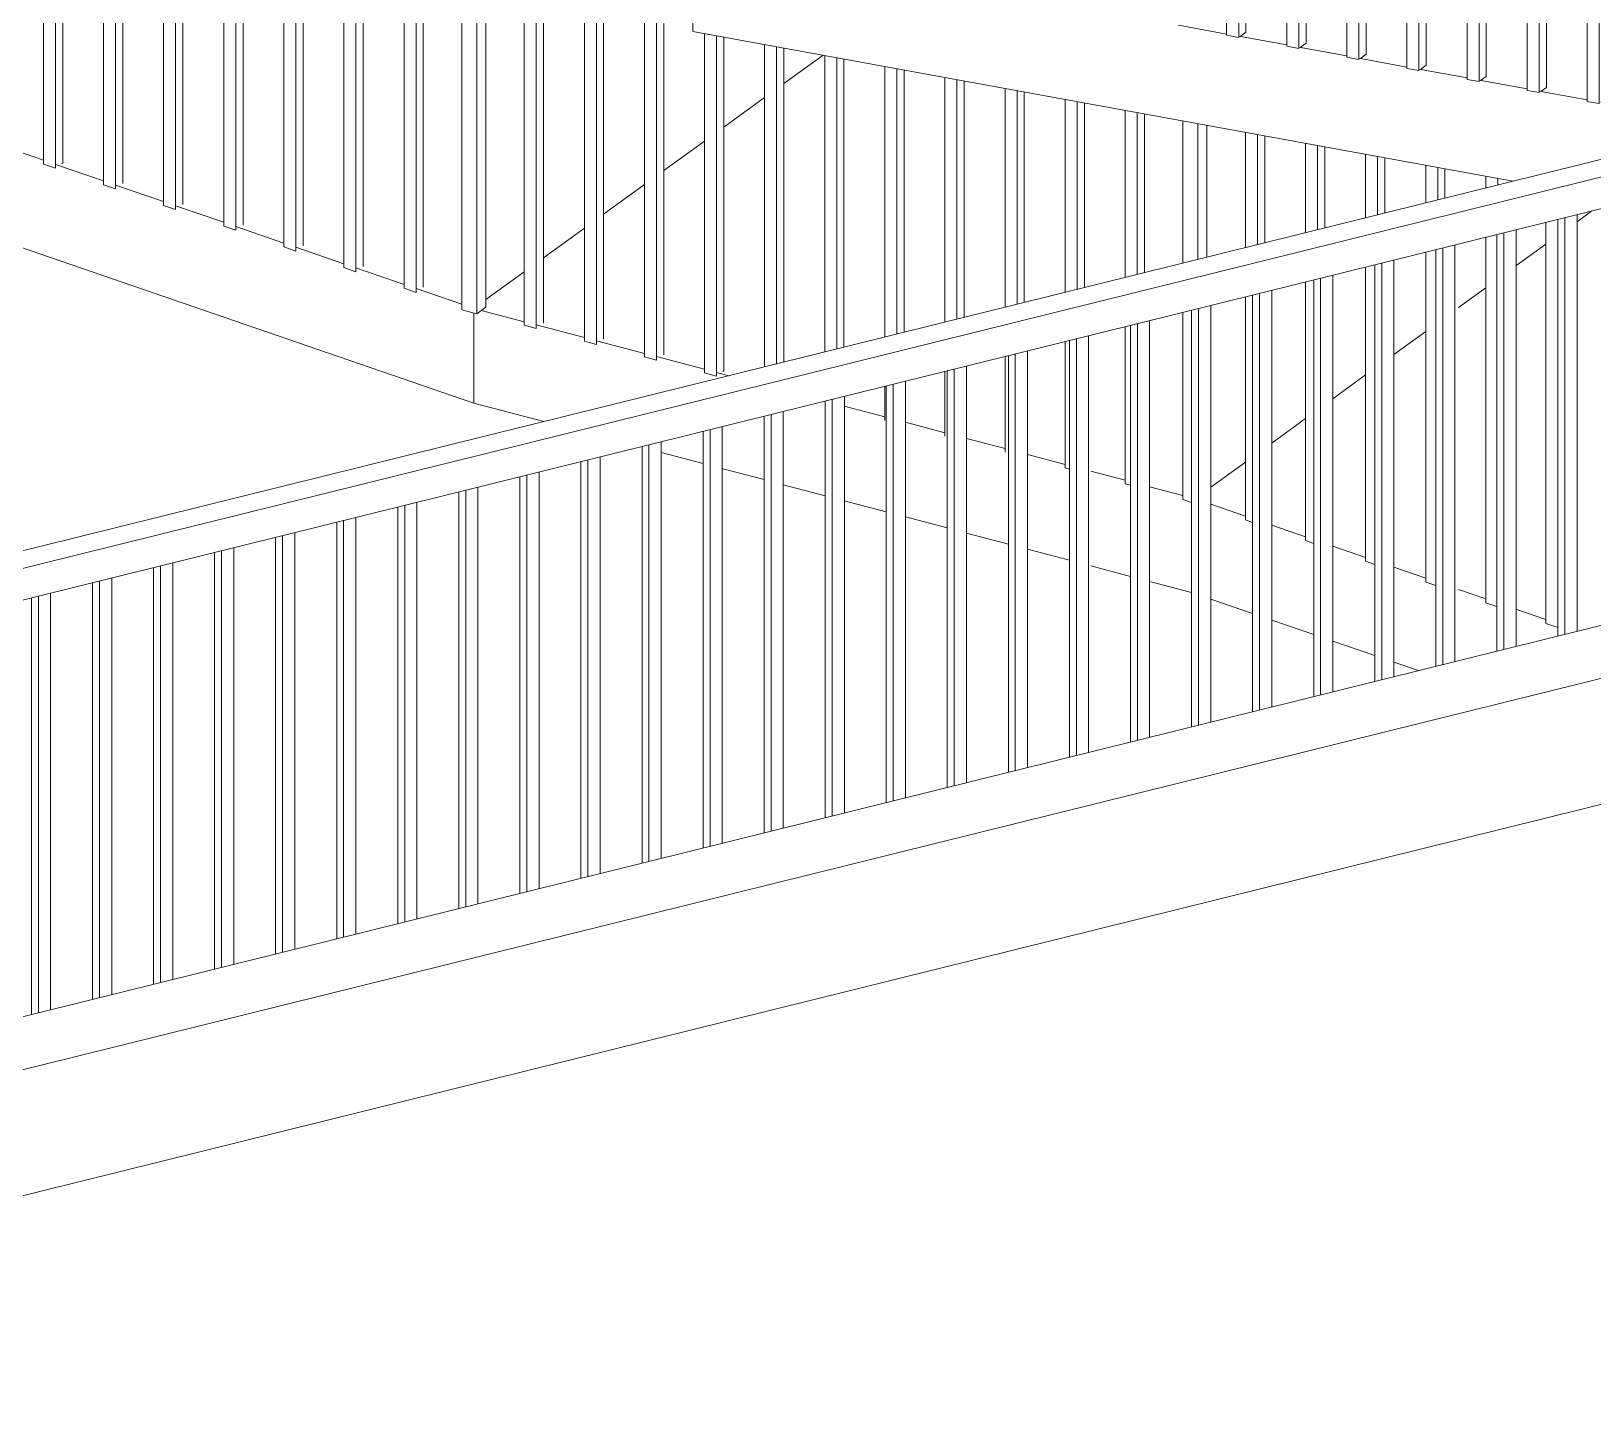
# Model space of a CAD drawing. Header units: metres. Extents: x 40 to 358, y -13 to 19.
# Drawn here: x 75.539 to 77.764, y -2.759 to -0.809 of the extents above; entities that cross this region are included whole.
import ezdxf

# ---------------------------------------------------------------- set-up
doc = ezdxf.new("R2010")
doc.units = ezdxf.units.M
for name, color, linetype, lineweight in [('A-BRND', 11, 'Continuous', 5), ('A-MURO', 113, 'Continuous', 9), ('A-PISO-RAMP', 51, 'Continuous', 5)]:
    doc.layers.add(name, color=color, linetype=linetype, lineweight=lineweight)

# ---------------------------------------------------------------- blocks, each defined once
blk = doc.blocks.new('Railing - 20-V30-Axonometria')
at = {"layer": 'A-BRND'}
for p, q in [((80.933, -0.2784), (80.933, -0.8721)), ((80.9429, -0.8697), (80.9429, -0.2759)), ((80.9603, -0.8654), (80.9603, -0.2716))]:
    blk.add_line(p, q, dxfattribs=at)
blk = doc.blocks.new('Railing - Railing-1126174-Axonometria')
for p in [(-3.2187, -0.7984), (-3.3056, -0.8199), (-3.3926, -0.8415), (-3.5666, -0.8847), (-3.4796, -0.8631), (-3.6536, -0.9062), (-3.7406, -0.9278), (-3.8276, -0.9494), (-3.9146, -0.971), (-4.0016, -0.9925), (-4.0886, -1.0141), (-4.1756, -1.0357), (-4.2625, -1.0573), (-4.3495, -1.0789), (-4.4365, -1.1004), (-4.5235, -1.122), (-4.6105, -1.1436), (-4.6975, -1.1652), (-4.7845, -1.1867), (-4.8715, -1.2083), (-4.9585, -1.2299), (-5.0455, -1.2515), (-5.1325, -1.2731), (-5.2194, -1.2946), (-5.3064, -1.3162), (-5.3934, -1.3378)]:
    blk.add_blockref('Railing - 20-V30-Axonometria', p)
blk = doc.blocks.new('Top Rail Type - Top Rail_Internal_-1126757-Axonometria')
at = {"layer": 'A-BRND'}
for p, q in [((73.761, -1.9872), (81.0258, -0.1853)), ((81.025, -0.2106), (73.7857, -2.0062)), ((81.025, -0.2556), (73.8298, -2.0403))]:
    blk.add_line(p, q, dxfattribs=at)
blk = doc.blocks.new('Ramp - Ramp-1224626-Axonometria')
at = {"layer": 'A-PISO-RAMP'}
for p, q in [((76.1698, -1.3389), (72.0231, 0.089)), ((76.4818, -0.8089), (76.4818, -0.6763)), ((77.1739, -0.8002), (77.2424, -0.8127)), ((77.6502, -1.0225), (76.4818, -0.8089)), ((77.2596, -0.8158), (77.3281, -0.8283)), ((76.6674, -0.8428), (76.6116, -0.8832)), ((76.6116, -0.8832), (76.6674, -0.8428)), ((77.3452, -0.8315), (77.4137, -0.844)), ((77.4308, -0.8471), (77.4993, -0.8597)), ((77.5164, -0.8628), (77.5849, -0.8753)), ((77.6021, -0.8784), (77.6706, -0.891)), ((76.5842, -0.9032), (76.526, -0.9453)), ((76.526, -0.9453), (76.5842, -0.9032)), ((77.6877, -0.8941), (77.7562, -0.9066)), ((75.4882, -0.9689), (75.5567, -0.9925)), ((76.4985, -0.9652), (76.4404, -1.0074)), ((76.4404, -1.0074), (76.4985, -0.9652)), ((75.5738, -0.9984), (75.6423, -1.022)), ((75.6594, -1.0279), (75.7279, -1.0515)), ((76.4129, -1.0273), (76.3547, -1.0695)), ((76.3547, -1.0695), (76.4129, -1.0273)), ((75.745, -1.0574), (75.8135, -1.081)), ((77.7628, -1.0647), (77.7416, -1.0801)), ((77.7416, -1.0801), (77.7628, -1.0647)), ((75.8307, -1.0869), (75.8992, -1.1105)), ((76.3273, -1.0894), (76.2691, -1.1316)), ((76.2691, -1.1316), (76.3273, -1.0894)), ((77.6973, -1.1122), (77.6546, -1.1432)), ((77.6546, -1.1432), (77.6973, -1.1122)), ((75.9163, -1.1164), (75.9848, -1.14)), ((76.0019, -1.1459), (76.0704, -1.1694)), ((76.2417, -1.1515), (76.1869, -1.1912)), ((76.1869, -1.1912), (76.2417, -1.1515)), ((76.0875, -1.1753), (76.1526, -1.1977)), ((77.6117, -1.1743), (77.5729, -1.2025)), ((77.5729, -1.2025), (77.6117, -1.1743)), ((76.1698, -1.21), (76.1698, -1.3389)), ((76.1698, -1.3385), (76.1698, -1.21)), ((76.1805, -1.2065), (76.2417, -1.2226)), ((76.2588, -1.2272), (76.3273, -1.2452)), ((77.526, -1.2364), (77.4806, -1.2694)), ((77.4806, -1.2694), (77.526, -1.2364)), ((76.3444, -1.2497), (76.4129, -1.2678)), ((76.43, -1.2723), (76.4985, -1.2904)), ((76.5157, -1.2949), (76.5333, -1.2996)), ((77.4404, -1.2985), (77.3936, -1.3324)), ((77.3936, -1.3324), (77.4404, -1.2985)), ((76.2698, -1.3649), (76.1698, -1.3385)), ((76.6977, -1.343), (76.7554, -1.3582)), ((76.7847, -1.3659), (76.841, -1.3808)), ((77.3548, -1.3606), (77.3066, -1.3955)), ((77.3066, -1.3955), (77.3548, -1.3606)), ((76.8717, -1.3889), (76.9267, -1.4034)), ((76.4965, -1.4248), (76.4367, -1.409)), ((76.9587, -1.4119), (77.0123, -1.426)), ((77.2692, -1.4227), (77.2197, -1.4586)), ((77.2197, -1.4586), (77.2692, -1.4227)), ((76.5835, -1.4477), (76.5244, -1.4321)), ((77.0487, -1.4356), (77.0979, -1.4486)), ((76.6705, -1.4707), (76.6107, -1.4549)), ((77.1327, -1.4578), (77.1801, -1.4703)), ((76.7574, -1.4936), (76.6977, -1.4779)), ((77.2197, -1.4825), (77.2692, -1.4996)), ((76.8444, -1.5166), (76.7847, -1.5008)), ((77.3066, -1.5125), (77.3548, -1.5291)), ((76.9314, -1.5396), (76.8717, -1.5238)), ((77.0184, -1.5625), (76.9587, -1.5467)), ((77.3936, -1.5425), (77.4404, -1.5586)), ((77.1054, -1.5855), (77.0487, -1.5705)), ((77.4806, -1.5724), (77.526, -1.5881)), ((77.1924, -1.6084), (77.1327, -1.5927)), ((77.2794, -1.6384), (77.2197, -1.6178)), ((77.5729, -1.6042), (77.6117, -1.6175)), ((77.6546, -1.6323), (77.6973, -1.647)), ((77.3664, -1.6683), (77.3066, -1.6478)), ((77.4534, -1.6983), (77.3936, -1.6777)), ((77.5157, -1.7198), (77.4806, -1.7077))]:
    blk.add_line(p, q, dxfattribs=at)
blk = doc.blocks.new('Railing - 20-V408-Axonometria')
at = {"layer": 'A-BRND'}
for p, q in [((77.2424, -0.8145), (77.2424, 0.1225)), ((77.2596, 0.1194), (77.2596, -0.8176)), ((77.2699, -0.8101), (77.2699, 0.1175)), ((77.2424, -0.8145), (77.2596, -0.8176)), ((77.2616, -0.8162), (77.2699, -0.8101))]:
    blk.add_line(p, q, dxfattribs=at)
blk = doc.blocks.new('Railing - 20-V409-Axonometria')
at = {"layer": 'A-BRND'}
for p, q in [((77.3281, -0.8302), (77.3281, 0.1068)), ((77.3452, 0.1037), (77.3452, -0.8333)), ((77.3555, -0.8259), (77.3555, 0.1018)), ((77.3281, -0.8302), (77.3452, -0.8333)), ((77.3473, -0.8319), (77.3555, -0.8259))]:
    blk.add_line(p, q, dxfattribs=at)
blk = doc.blocks.new('Railing - 20-V410-Axonometria')
at = {"layer": 'A-BRND'}
for p, q in [((77.4137, -0.8459), (77.4137, 0.0911)), ((77.4308, 0.088), (77.4308, -0.8491)), ((77.4411, -0.8416), (77.4411, 0.0861)), ((77.4329, -0.8475), (77.4411, -0.8416)), ((77.4137, -0.8459), (77.4308, -0.8491))]:
    blk.add_line(p, q, dxfattribs=at)
blk = doc.blocks.new('Railing - 20-V411-Axonometria')
at = {"layer": 'A-BRND'}
for p, q in [((77.4993, -0.8616), (77.4993, 0.0754)), ((77.5164, 0.0722), (77.5164, -0.8648)), ((77.5268, -0.8573), (77.5268, 0.0704)), ((77.4993, -0.8616), (77.5164, -0.8648)), ((77.5186, -0.8632), (77.5268, -0.8573))]:
    blk.add_line(p, q, dxfattribs=at)
blk = doc.blocks.new('Railing - 20-V412-Axonometria')
at = {"layer": 'A-BRND'}
for p, q in [((77.5849, -0.8773), (77.5849, 0.0597)), ((77.6021, 0.0565), (77.6021, -0.8805)), ((77.6124, -0.873), (77.6124, 0.0546)), ((77.5849, -0.8773), (77.6021, -0.8805)), ((77.6043, -0.8789), (77.6124, -0.873))]:
    blk.add_line(p, q, dxfattribs=at)
blk = doc.blocks.new('Railing - 20-V413-Axonometria')
at = {"layer": 'A-BRND'}
for p, q in [((77.6706, -0.893), (77.6706, 0.044)), ((77.6877, 0.0408), (77.6877, -0.8962)), ((77.698, -0.8887), (77.698, 0.0389)), ((77.69, -0.8945), (77.698, -0.8887)), ((77.6706, -0.893), (77.6877, -0.8962))]:
    blk.add_line(p, q, dxfattribs=at)
blk = doc.blocks.new('Railing - 20-V414-Axonometria')
at = {"layer": 'A-BRND'}
for p, q in [((77.7562, -0.9088), (77.7562, 0.0254)), ((77.7733, 0.0251), (77.7733, -0.9119)), ((77.7836, -0.9044), (77.7836, 0.0232)), ((77.7562, -0.9088), (77.7733, -0.9119)), ((77.7757, -0.9102), (77.7836, -0.9044))]:
    blk.add_line(p, q, dxfattribs=at)
blk = doc.blocks.new('Railing - Railing-1745435-Axonometria')
for name in ['Railing - 20-V408-Axonometria', 'Railing - 20-V409-Axonometria', 'Railing - 20-V410-Axonometria', 'Railing - 20-V411-Axonometria', 'Railing - 20-V412-Axonometria', 'Railing - 20-V413-Axonometria', 'Railing - 20-V414-Axonometria']:
    blk.add_blockref(name, (0, 0))
blk = doc.blocks.new('Railing - 20-V718-Axonometria')
at = {"layer": 'A-BRND'}
for p, q in [((75.5567, -0.998), (75.5567, -0.565)), ((75.5738, -0.5695), (75.5738, -1.0039)), ((75.5841, -0.9965), (75.5841, -0.5722)), ((75.5567, -0.998), (75.5738, -1.0039)), ((75.5826, -0.9976), (75.5841, -0.9965))]:
    blk.add_line(p, q, dxfattribs=at)
blk = doc.blocks.new('Railing - 20-V719-Axonometria')
at = {"layer": 'A-BRND'}
for p, q in [((75.6423, -1.0275), (75.6423, -0.5875)), ((75.6594, -0.592), (75.6594, -1.0334)), ((75.6697, -1.0259), (75.6697, -0.5947)), ((75.6423, -1.0275), (75.6594, -1.0334))]:
    blk.add_line(p, q, dxfattribs=at)
blk = doc.blocks.new('Railing - 20-V720-Axonometria')
at = {"layer": 'A-BRND'}
for p, q in [((75.7279, -1.057), (75.7279, -0.61)), ((75.745, -0.6145), (75.745, -1.0629)), ((75.7554, -1.0554), (75.7554, -0.6173)), ((75.7279, -1.057), (75.745, -1.0629))]:
    blk.add_line(p, q, dxfattribs=at)
blk = doc.blocks.new('Railing - 20-V721-Axonometria')
at = {"layer": 'A-BRND'}
for p, q in [((75.8135, -1.0865), (75.8135, -0.6326)), ((75.8307, -0.6371), (75.8307, -1.0924)), ((75.841, -1.0849), (75.841, -0.6398)), ((75.8135, -1.0865), (75.8307, -1.0924))]:
    blk.add_line(p, q, dxfattribs=at)
blk = doc.blocks.new('Railing - 20-V722-Axonometria')
at = {"layer": 'A-BRND'}
for p, q in [((75.8992, -1.116), (75.8992, -0.6551)), ((75.9163, -0.6596), (75.9163, -1.1219)), ((75.9266, -1.1144), (75.9266, -0.6623)), ((75.8992, -1.116), (75.9163, -1.1219))]:
    blk.add_line(p, q, dxfattribs=at)
blk = doc.blocks.new('Railing - 20-V723-Axonometria')
at = {"layer": 'A-BRND'}
for p, q in [((75.9848, -1.1455), (75.9848, -0.6777)), ((76.0019, -0.6822), (76.0019, -1.1514)), ((76.0122, -1.1439), (76.0122, -0.6849)), ((75.9848, -1.1455), (76.0019, -1.1514))]:
    blk.add_line(p, q, dxfattribs=at)
blk = doc.blocks.new('Railing - 20-V724-Axonometria')
at = {"layer": 'A-BRND'}
for p, q in [((76.0704, -1.175), (76.0704, -0.7002)), ((76.0875, -0.7047), (76.0875, -1.1809)), ((76.0979, -1.1734), (76.0979, -0.7074)), ((76.0704, -1.175), (76.0875, -1.1809))]:
    blk.add_line(p, q, dxfattribs=at)
blk = doc.blocks.new('Railing - 20-V725-Axonometria')
at = {"layer": 'A-BRND'}
for p, q in [((76.2417, -1.2277), (76.2417, -0.7453)), ((76.2588, -0.7498), (76.2588, -1.2323)), ((76.2691, -1.2248), (76.2691, -0.7525)), ((76.2417, -1.2277), (76.2588, -1.2323))]:
    blk.add_line(p, q, dxfattribs=at)
blk = doc.blocks.new('Railing - 20-V726-Axonometria')
at = {"layer": 'A-BRND'}
for p, q in [((76.3273, -1.2503), (76.3273, -0.7678)), ((76.3444, -0.7723), (76.3444, -1.2549)), ((76.3547, -1.2474), (76.3547, -0.775)), ((76.3273, -1.2503), (76.3444, -1.2549))]:
    blk.add_line(p, q, dxfattribs=at)
blk = doc.blocks.new('Railing - 20-V727-Axonometria')
at = {"layer": 'A-BRND'}
for p, q in [((76.4129, -1.2729), (76.4129, -0.7904)), ((76.43, -0.7949), (76.43, -1.2775)), ((76.4404, -1.27), (76.4404, -0.7976)), ((76.4129, -1.2729), (76.43, -1.2775))]:
    blk.add_line(p, q, dxfattribs=at)
blk = doc.blocks.new('Railing - 20-V728-Axonometria')
at = {"layer": 'A-BRND'}
for p, q in [((76.4985, -1.2955), (76.4985, -0.8119)), ((76.5157, -0.8151), (76.5157, -1.3001)), ((76.526, -1.2926), (76.526, -0.817)), ((76.4985, -1.2955), (76.5157, -1.3001)), ((76.5244, -1.2937), (76.526, -1.2926))]:
    blk.add_line(p, q, dxfattribs=at)
blk = doc.blocks.new('Railing - 20-V729-Axonometria')
at = {"layer": 'A-BRND'}
for p, q in [((76.5842, -1.287), (76.5842, -0.8276)), ((76.6013, -0.8307), (76.6013, -1.2827)), ((76.6116, -1.2802), (76.6116, -0.8326))]:
    blk.add_line(p, q, dxfattribs=at)
blk = doc.blocks.new('Railing - 20-V730-Axonometria')
at = {"layer": 'A-BRND'}
for p, q in [((76.6698, -1.2657), (76.6698, -0.8433)), ((76.6869, -0.8464), (76.6869, -1.2615)), ((76.6972, -1.2589), (76.6972, -0.8483))]:
    blk.add_line(p, q, dxfattribs=at)
blk = doc.blocks.new('Railing - 20-V731-Axonometria')
at = {"layer": 'A-BRND'}
for p, q in [((76.7554, -1.2445), (76.7554, -0.8589)), ((76.7725, -0.862), (76.7725, -1.2402)), ((76.7829, -1.2377), (76.7829, -0.8639)), ((76.7554, -1.3633), (76.7554, -1.3146))]:
    blk.add_line(p, q, dxfattribs=at)
blk = doc.blocks.new('Railing - 20-V732-Axonometria')
at = {"layer": 'A-BRND'}
for p, q in [((76.841, -1.2232), (76.841, -0.8746)), ((76.8582, -0.8777), (76.8582, -1.219)), ((76.8685, -1.2164), (76.8685, -0.8796)), ((76.841, -1.3859), (76.841, -1.2934))]:
    blk.add_line(p, q, dxfattribs=at)
blk = doc.blocks.new('Railing - 20-V733-Axonometria')
at = {"layer": 'A-BRND'}
for p, q in [((76.9267, -1.202), (76.9267, -0.8902)), ((76.9438, -0.8934), (76.9438, -1.1978)), ((76.9541, -1.1952), (76.9541, -0.8952)), ((76.9267, -1.4085), (76.9267, -1.2721))]:
    blk.add_line(p, q, dxfattribs=at)
blk = doc.blocks.new('Railing - 20-V734-Axonometria')
at = {"layer": 'A-BRND'}
for p, q in [((77.0123, -1.1808), (77.0123, -0.9059)), ((77.0294, -0.909), (77.0294, -1.1765)), ((77.0398, -1.174), (77.0398, -0.9109)), ((77.0123, -1.4311), (77.0123, -1.2509)), ((77.0123, -1.4311), (77.0184, -1.4327))]:
    blk.add_line(p, q, dxfattribs=at)
blk = doc.blocks.new('Railing - 20-V735-Axonometria')
at = {"layer": 'A-BRND'}
for p, q in [((77.0979, -1.1595), (77.0979, -0.9215)), ((77.115, -0.9247), (77.115, -1.1553)), ((77.1254, -1.1527), (77.1254, -0.9266)), ((77.0979, -1.4537), (77.0979, -1.2296)), ((77.0979, -1.4537), (77.1054, -1.4557))]:
    blk.add_line(p, q, dxfattribs=at)
blk = doc.blocks.new('Railing - 20-V736-Axonometria')
at = {"layer": 'A-BRND'}
for p, q in [((77.2692, -1.1171), (77.2692, -0.9529)), ((77.2863, -0.956), (77.2863, -1.1128)), ((77.2966, -1.1102), (77.2966, -0.9579)), ((77.2692, -1.5051), (77.2692, -1.1872)), ((77.2692, -1.5051), (77.2794, -1.5086))]:
    blk.add_line(p, q, dxfattribs=at)
blk = doc.blocks.new('Railing - 20-V737-Axonometria')
at = {"layer": 'A-BRND'}
for p, q in [((77.3548, -1.0958), (77.3548, -0.9685)), ((77.3719, -0.9716), (77.3719, -1.0916)), ((77.3823, -1.089), (77.3823, -0.9735)), ((77.3548, -1.5346), (77.3548, -1.1659)), ((77.3548, -1.5346), (77.3664, -1.5386))]:
    blk.add_line(p, q, dxfattribs=at)
blk = doc.blocks.new('Railing - 20-V738-Axonometria')
at = {"layer": 'A-BRND'}
for p, q in [((77.4404, -1.0746), (77.4404, -0.9842)), ((77.4575, -0.9873), (77.4575, -1.0703)), ((77.4679, -1.0678), (77.4679, -0.9892)), ((77.4404, -1.5641), (77.4404, -1.1447)), ((77.4404, -1.5641), (77.4534, -1.5685))]:
    blk.add_line(p, q, dxfattribs=at)
blk = doc.blocks.new('Railing - 20-V739-Axonometria')
at = {"layer": 'A-BRND'}
for p, q in [((77.526, -1.0533), (77.526, -0.9998)), ((77.5432, -1.003), (77.5432, -1.0491)), ((77.5535, -1.0465), (77.5535, -1.0048)), ((77.526, -1.5936), (77.526, -1.1234)), ((77.526, -1.5936), (77.5404, -1.5985))]:
    blk.add_line(p, q, dxfattribs=at)
blk = doc.blocks.new('Railing - 20-V740-Axonometria')
at = {"layer": 'A-BRND'}
for p, q in [((77.6117, -1.0321), (77.6117, -1.0155)), ((77.6288, -1.0186), (77.6288, -1.0279)), ((77.6117, -1.6231), (77.6117, -1.1022)), ((77.6117, -1.6231), (77.6273, -1.6285))]:
    blk.add_line(p, q, dxfattribs=at)
blk = doc.blocks.new('Railing - 20-V741-Axonometria')
at = {"layer": 'A-BRND'}
for q in [(77.6973, -1.081), (77.7143, -1.6584)]:
    blk.add_line((77.6973, -1.6525), q, dxfattribs=at)
blk = doc.blocks.new('Railing - 25-V770-Axonometria')
at = {"layer": 'A-BRND'}
for p, q in [((76.1526, -1.2055), (76.1526, -0.7218)), ((76.174, -0.7275), (76.174, -1.2112)), ((76.1869, -1.2018), (76.1869, -0.7309)), ((76.1526, -1.2055), (76.174, -1.2112)), ((76.174, -1.2112), (76.1869, -1.2018))]:
    blk.add_line(p, q, dxfattribs=at)
blk = doc.blocks.new('Railing - 25-V771-Axonometria')
at = {"layer": 'A-BRND'}
for p, q in [((77.1801, -1.1391), (77.1801, -0.9366)), ((77.2015, -0.9405), (77.2015, -1.1338)), ((77.2144, -1.1306), (77.2144, -0.9428)), ((77.1801, -1.4758), (77.1801, -1.2093)), ((77.1801, -1.4758), (77.1924, -1.4801))]:
    blk.add_line(p, q, dxfattribs=at)
blk = doc.blocks.new('Railing - Railing-1752316-Axonometria')
for name in ['Railing - 20-V718-Axonometria', 'Railing - 20-V719-Axonometria', 'Railing - 20-V720-Axonometria', 'Railing - 20-V721-Axonometria', 'Railing - 20-V722-Axonometria', 'Railing - 20-V723-Axonometria', 'Railing - 20-V724-Axonometria', 'Railing - 25-V770-Axonometria', 'Railing - 20-V725-Axonometria', 'Railing - 20-V726-Axonometria', 'Railing - 20-V727-Axonometria', 'Railing - 20-V728-Axonometria', 'Railing - 20-V729-Axonometria', 'Railing - 20-V730-Axonometria', 'Railing - 20-V731-Axonometria', 'Railing - 20-V732-Axonometria', 'Railing - 20-V733-Axonometria', 'Railing - 20-V734-Axonometria', 'Railing - 20-V735-Axonometria', 'Railing - 25-V771-Axonometria', 'Railing - 20-V736-Axonometria', 'Railing - 20-V737-Axonometria', 'Railing - 20-V738-Axonometria', 'Railing - 20-V739-Axonometria', 'Railing - 20-V740-Axonometria', 'Railing - 20-V741-Axonometria']:
    blk.add_blockref(name, (0, 0))

msp = doc.modelspace()

# ---------------------------------------------------------------- linework, layer by layer
at = {"layer": 'A-MURO'}
for p, q in [((88.8267, 1.0104), (74.3556, -2.579)), ((74.4121, -2.4896), (88.53, 1.0122)), ((74.3556, -2.7589), (88.8267, 0.8305))]:
    msp.add_line(p, q, dxfattribs=at)

# ---------------------------------------------------------------- block references
at = {"layer": 'A-BRND'}
for name in ['Top Rail Type - Top Rail_Internal_-1126757-Axonometria', 'Railing - Railing-1126174-Axonometria', 'Railing - Railing-1745435-Axonometria', 'Railing - Railing-1752316-Axonometria']:
    msp.add_blockref(name, (0, 0), dxfattribs=at)
at = {"layer": 'A-PISO-RAMP'}
msp.add_blockref('Ramp - Ramp-1224626-Axonometria', (0, 0), dxfattribs=at)

doc.saveas('drawing.dxf')
